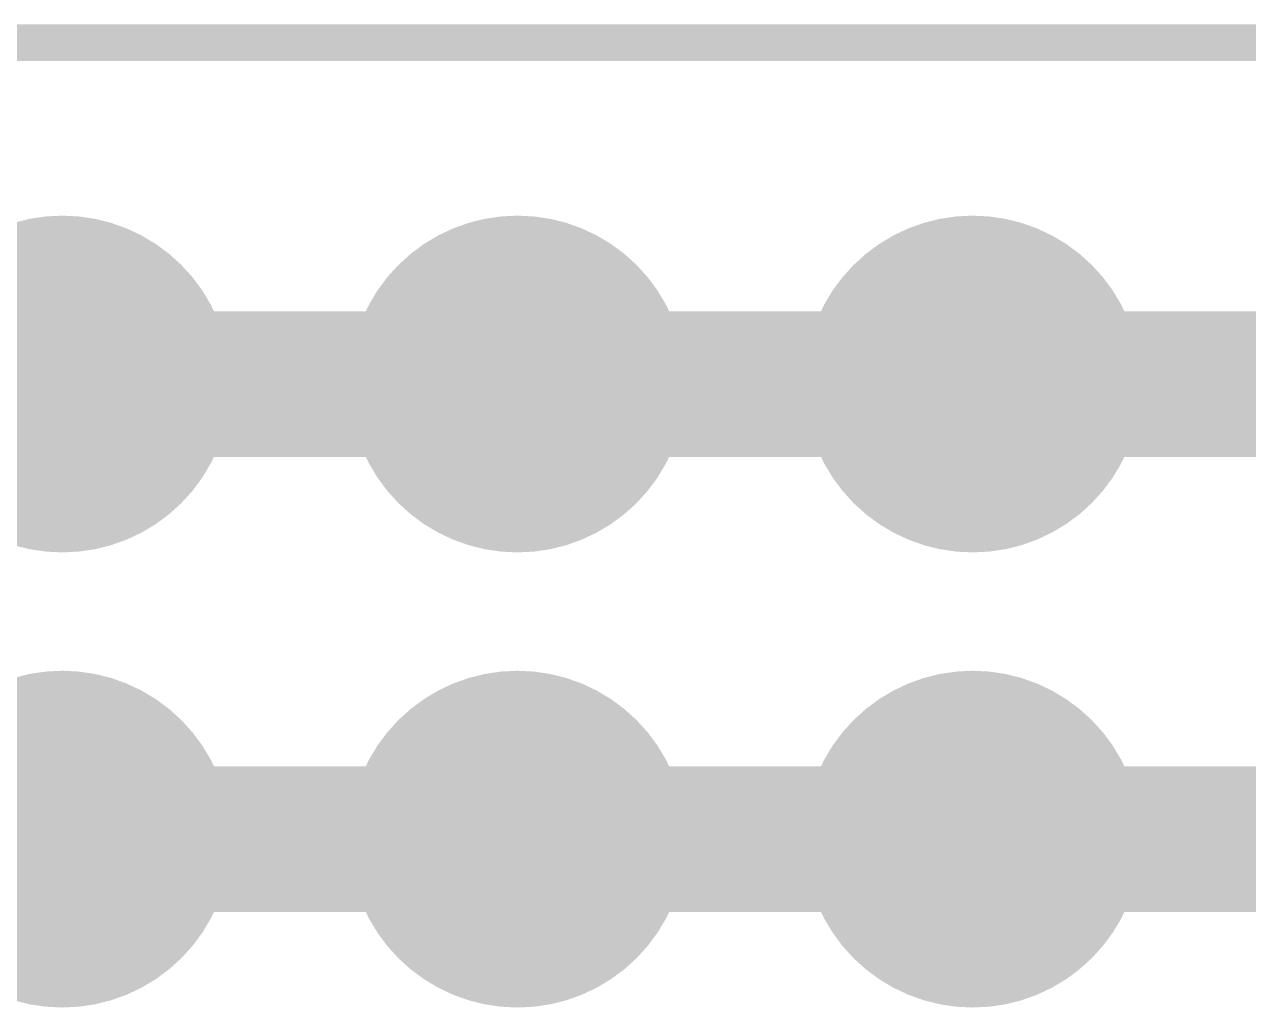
# Model space of a CAD drawing. Header units: inches. Extents: x 2 to 53, y 0 to 38.6.
# Drawn here: x 16.5895 to 16.8584, y 11.5865 to 11.8025 of the extents above; entities that cross this region are included whole.
import ezdxf

# ---------------------------------------------------------------- set-up
doc = ezdxf.new("R2010")
doc.units = ezdxf.units.IN
doc.header["$LTSCALE"] = 0.1
doc.header["$MEASUREMENT"] = 0
doc.layers.get('0').update_dxf_attribs({"plot": 0})
for name, color, linetype in [('16', 7, 'Continuous'), ('17', 7, 'Continuous'), ('21', 7, 'Continuous'), ('22', 7, 'Continuous'), ('51', 7, 'Continuous')]:
    doc.layers.add(name, color=color, linetype=linetype)
doc.layers.get('0').off()

# ---------------------------------------------------------------- blocks, each defined once
blk = doc.blocks.new('RECT')
blk.add_solid([(-0.5, -0.5), (0.5, -0.5), (-0.5, 0.5), (0.5, 0.5)])
blk = doc.blocks.new('ROUNDP')
at = {"const_width": 0.5}
blk.add_lwpolyline([(0, -0.25, 1), (0, 0.25, 1), (0, -0.25)], format="xyb", dxfattribs=at)

msp = doc.modelspace()

# ---------------------------------------------------------------- linework, layer by layer
at = {"layer": '16', "const_width": 0.032}
for points in [[(16.49777, 11.72346), (16.59777, 11.72346)], [(16.59777, 11.72346), (16.69777, 11.72346)], [(16.69777, 11.72346), (16.79777, 11.72346)], [(16.79777, 11.72346), (16.89777, 11.72346)], [(16.49777, 11.62346), (16.59777, 11.62346)], [(16.59777, 11.62346), (16.69777, 11.62346)], [(16.69777, 11.62346), (16.79777, 11.62346)], [(16.79777, 11.62346), (16.89777, 11.62346)]]:
    msp.add_lwpolyline(points, dxfattribs=at)
at = {"layer": '16', "const_width": 0.016}
for points in [[(16.59777, 11.73146, 1), (16.59777, 11.71546)], [(16.59777, 11.71546, 1), (16.59777, 11.73146)], [(16.69777, 11.73146, 1), (16.69777, 11.71546)], [(16.69777, 11.71546, 1), (16.69777, 11.73146)], [(16.79777, 11.73146, 1), (16.79777, 11.71546)], [(16.79777, 11.71546, 1), (16.79777, 11.73146)], [(16.59777, 11.63146, 1), (16.59777, 11.61546)], [(16.59777, 11.61546, 1), (16.59777, 11.63146)], [(16.69777, 11.63146, 1), (16.69777, 11.61546)], [(16.69777, 11.61546, 1), (16.69777, 11.63146)], [(16.79777, 11.63146, 1), (16.79777, 11.61546)], [(16.79777, 11.61546, 1), (16.79777, 11.63146)]]:
    msp.add_lwpolyline(points, format="xyb", dxfattribs=at)
at = {"layer": '21', "const_width": 0.008}
msp.add_lwpolyline([(15.29777, 11.79846), (18.09777, 11.79846)], dxfattribs=at)
at = {"layer": '22', "const_width": 0.008}
msp.add_lwpolyline([(15.29777, 11.79846), (18.09777, 11.79846)], dxfattribs=at)

# ---------------------------------------------------------------- block references
at = {"layer": '17', "xscale": 0.074, "yscale": 0.074, "rotation": 90}
for p in [(16.59777, 11.72346), (16.59777, 11.72346), (16.69777, 11.72346), (16.69777, 11.72346), (16.79777, 11.72346), (16.79777, 11.72346), (16.59777, 11.62346), (16.59777, 11.62346), (16.69777, 11.62346), (16.69777, 11.62346), (16.79777, 11.62346), (16.79777, 11.62346)]:
    msp.add_blockref('ROUNDP', p, dxfattribs=at)
at = {"layer": '51', "xscale": 0.02, "yscale": 0.02}
for p in [(16.59777, 11.72346), (16.69777, 11.72346), (16.79777, 11.72346), (16.59777, 11.62346), (16.69777, 11.62346), (16.79777, 11.62346)]:
    msp.add_blockref('RECT', p, dxfattribs=at)

doc.saveas('drawing.dxf')
